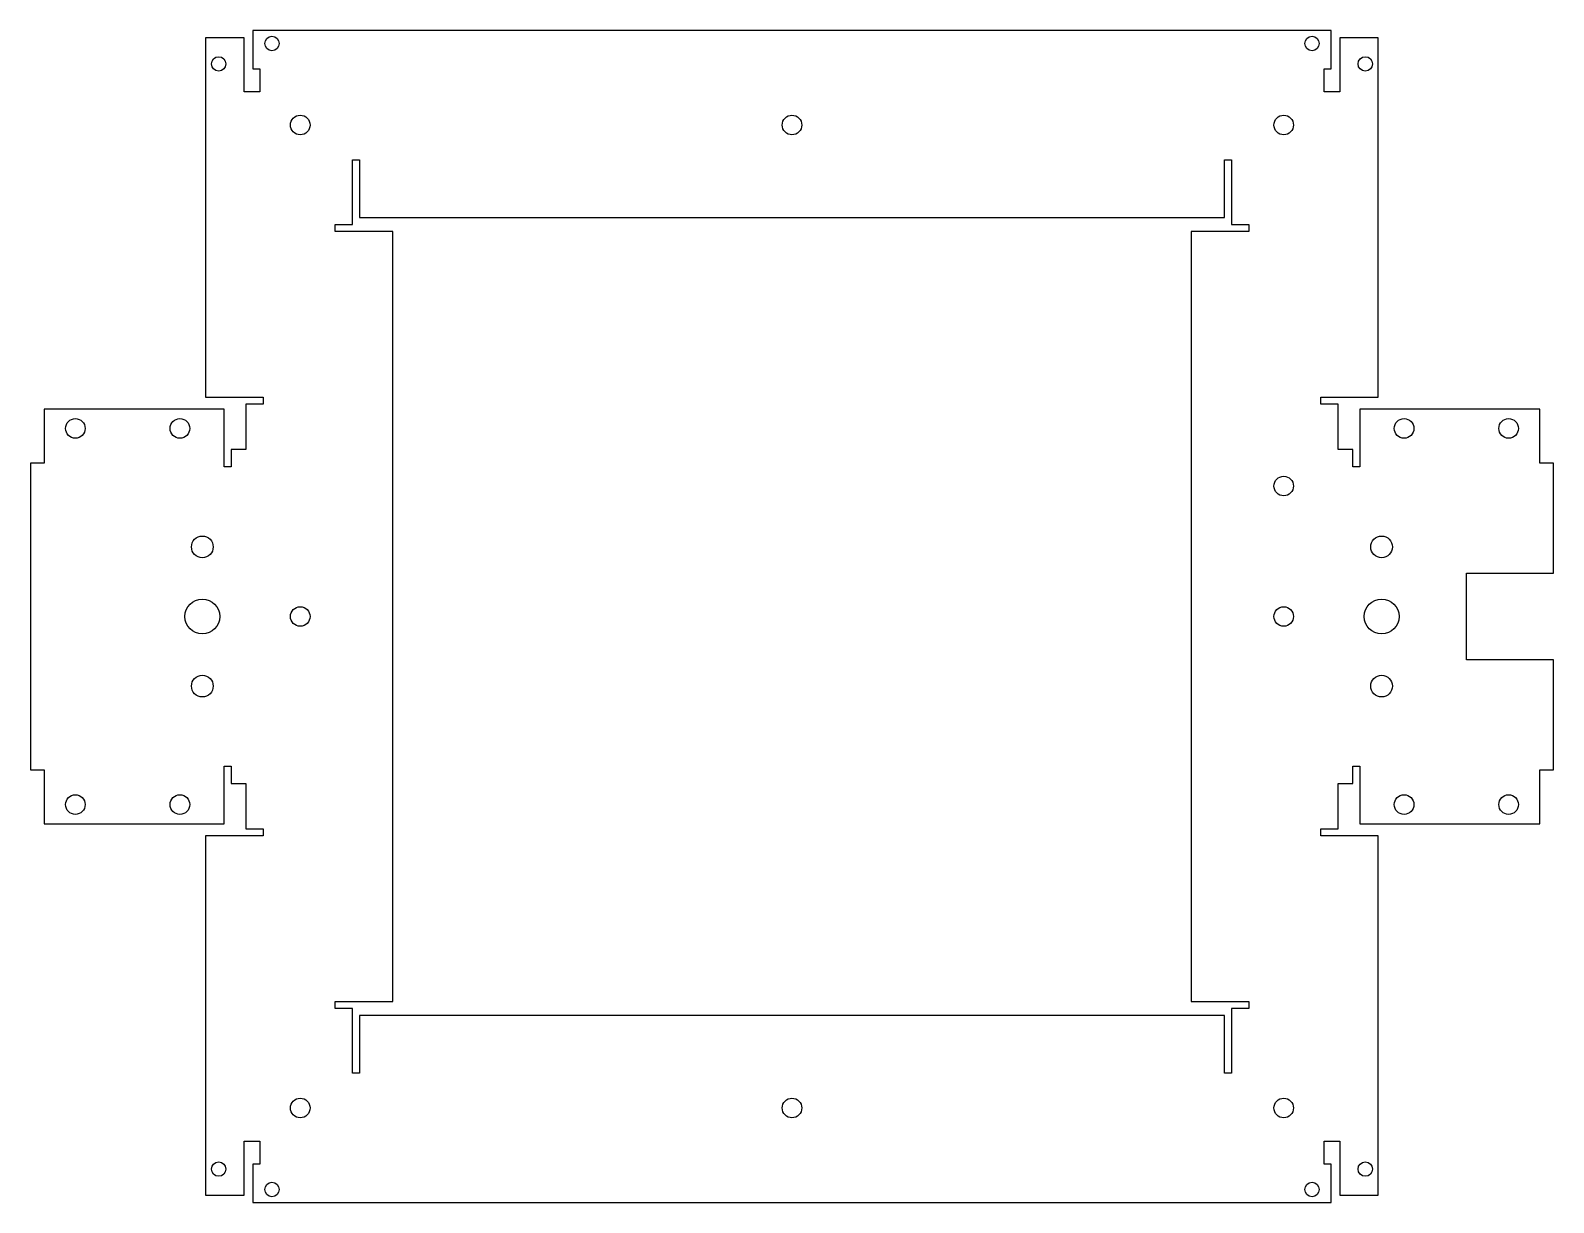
# Model space of a CAD drawing. Header units: millimetres. Extents: x -51 to 299, y 0 to 269.
import ezdxf

# ---------------------------------------------------------------- set-up
doc = ezdxf.new("R2010")
doc.units = ezdxf.units.MM

msp = doc.modelspace()

# ---------------------------------------------------------------- linework, layer by layer
for points in [[(1.59, 8.83), (0, 8.83), (0, 0), (247.82, 0), (247.82, 8.83), (246.24, 8.83), (246.24, 14.1), (249.83, 14.1), (249.83, 1.69), (258.65, 1.69), (258.65, 84.33), (245.44, 84.33), (245.44, 85.92), (249.41, 85.92), (249.41, 96.33), (252.82, 96.33), (252.82, 100.3), (254.41, 100.3), (254.41, 87.09), (295.74, 87.09), (295.74, 99.5), (298.91, 99.5), (298.91, 124.74), (278.91, 124.74), (278.91, 144.74), (298.91, 144.74), (298.91, 169.98), (295.74, 169.98), (295.74, 182.39), (254.41, 182.39), (254.41, 169.18), (252.82, 169.18), (252.82, 173.15), (249.41, 173.15), (249.41, 183.57), (245.44, 183.57), (245.44, 185.15), (258.65, 185.15), (258.65, 267.79), (249.83, 267.79), (249.83, 255.38), (246.24, 255.38), (246.24, 260.66), (247.82, 260.66), (247.82, 269.48), (0, 269.48), (0, 260.66), (1.59, 260.66), (1.59, 255.38), (-2, 255.38), (-2, 267.79), (-10.83, 267.79), (-10.83, 185.15), (2.38, 185.15), (2.38, 183.57), (-1.59, 183.57), (-1.59, 173.15), (-5, 173.15), (-5, 169.18), (-6.59, 169.18), (-6.59, 182.39), (-47.91, 182.39), (-47.91, 169.98), (-51.09, 169.98), (-51.09, 99.5), (-47.91, 99.5), (-47.91, 87.09), (-6.59, 87.09), (-6.59, 100.3), (-5, 100.3), (-5, 96.33), (-1.59, 96.33), (-1.59, 85.92), (2.38, 85.92), (2.38, 84.33), (-10.83, 84.33), (-10.83, 1.69), (-2, 1.69), (-2, 14.1), (1.59, 14.1)], [(24.5, 239.71), (24.5, 226.5), (223.32, 226.5), (223.32, 239.71), (224.91, 239.71), (224.91, 224.83), (228.88, 224.83), (228.88, 223.24), (215.67, 223.24), (215.67, 46.24), (228.88, 46.24), (228.88, 44.65), (224.91, 44.65), (224.91, 29.77), (223.32, 29.77), (223.32, 42.98), (24.5, 42.98), (24.5, 29.77), (22.91, 29.77), (22.91, 44.65), (18.94, 44.65), (18.94, 46.24), (32.15, 46.24), (32.15, 223.24), (18.94, 223.24), (18.94, 224.83), (22.91, 224.83), (22.91, 239.71)]]:
    msp.add_lwpolyline(points, close=True)
for centre, radius in [((4.41, 266.48), 1.65), ((243.41, 266.48), 1.65), ((-7.83, 261.79), 1.65), ((255.65, 261.79), 1.65), ((10.91, 247.74), 2.25), ((123.91, 247.74), 2.25), ((236.91, 247.74), 2.25), ((-40.77, 177.98), 2.25), ((-16.75, 177.98), 2.25), ((264.57, 177.98), 2.25), ((288.59, 177.98), 2.25), ((236.91, 164.74), 2.25), ((-11.59, 150.74), 2.5), ((259.41, 150.74), 2.5), ((-11.59, 134.74), 4), ((10.91, 134.74), 2.25), ((236.91, 134.74), 2.25), ((259.41, 134.74), 4), ((-11.59, 118.74), 2.5), ((259.41, 118.74), 2.5), ((-40.77, 91.5), 2.25), ((-16.75, 91.5), 2.25), ((264.57, 91.5), 2.25), ((288.59, 91.5), 2.25), ((10.91, 21.74), 2.25), ((123.91, 21.74), 2.25), ((236.91, 21.74), 2.25), ((-7.83, 7.69), 1.65), ((255.65, 7.69), 1.65), ((4.41, 3), 1.65), ((243.41, 3), 1.65)]:
    msp.add_circle(centre, radius)

doc.saveas('drawing.dxf')
